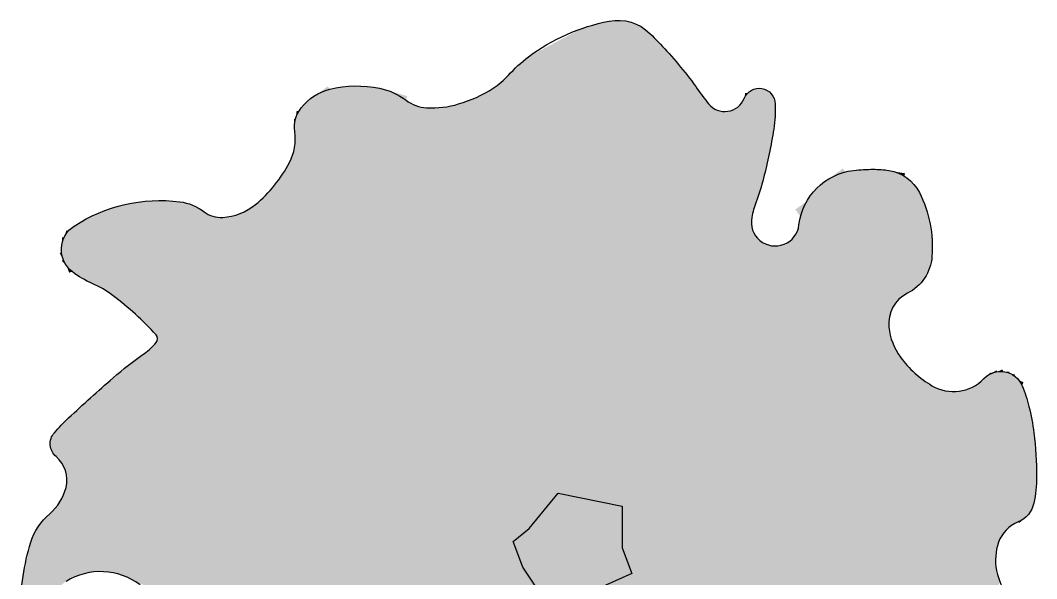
# Model space of a CAD drawing. Extents: x 130.35 to 139.86, y 215.58 to 225.15.
# Drawn here: x 130.35 to 139.34, y 220.21 to 225.15 of the extents above; entities that cross this region are included whole.
import ezdxf

# ---------------------------------------------------------------- set-up
doc = ezdxf.new("R2010")
doc.units = 0
doc.header["$LTSCALE"] = 3
doc.layers.add('ARCHI', color=3, linetype='CONTINUOUS')

msp = doc.modelspace()

# ---------------------------------------------------------------- linework, layer by layer
at = {"layer": 'ARCHI', "color": 0}
for points in [[(130.3543, 219.927, -0.075596), (130.4465, 220.5336, -0.14273), (130.6133, 220.7852, 0.157593), (130.7583, 221.0184, 0.284806), (130.6705, 221.2913, -0.416985), (130.6544, 221.5032, -0.0265), (130.7798, 221.6333, -0.009025), (131.174, 221.988, -0.026059), (131.4537, 222.2062, 0.067244), (131.5551, 222.2997, 0.374671), (131.5534, 222.3694, 0.044699), (131.174, 222.7153, 0.060672), (130.9894, 222.8232, -0.063119), (130.8123, 222.9278, -0.515851), (130.829, 223.3316, -0.177225), (131.763, 223.5464, -0.132758), (131.9782, 223.4582, 0.180849), (132.144, 223.4079, 0.15773), (132.4324, 223.5217, 0.100919), (132.733, 223.8927, 0.156168), (132.7803, 224.1683, -0.204967), (132.8369, 224.3775, -0.165785), (133.0905, 224.5413, -0.112275), (133.5298, 224.5507, -0.113016), (133.7639, 224.444, 0.151858), (133.9455, 224.3775, 0.084101), (134.229, 224.4112, 0.071373), (134.5344, 224.5507, 0.06739), (134.6686, 224.665, -0.049212), (134.8462, 224.8277, -0.113561), (135.5598, 225.1441, -0.246712), (135.9202, 225.0355, -0.015346), (136.0691, 224.8799, -0.013184), (136.2319, 224.6892, -0.018849), (136.3388, 224.5465, 0.019989), (136.4398, 224.4122, 0.571298), (136.7535, 224.4603, -0.811331), (137.0287, 224.4122, -0.047844), (137.0152, 224.1899, -0.023903), (136.9248, 223.7542, -0.025093), (136.8593, 223.5443, 0.038969), (136.8209, 223.4079, 1.039685), (137.2385, 223.3414, -0.34675), (137.7216, 223.8234, -0.029184), (137.8962, 223.8336, -0.037138), (138.0334, 223.8234, -0.244323), (138.3032, 223.6277, -0.135665), (138.4145, 223.0616, -0.262906), (138.1967, 222.7362, 0.310698), (138.0334, 222.4382, 0.133759), (138.1361, 222.1709, 0.101234), (138.4145, 221.9188, 0.348582), (138.8732, 221.9818, -0.540859), (139.2113, 221.9188, -0.037486), (139.272, 221.7356, -0.030587), (139.3152, 221.5032, -0.030699), (139.3392, 221.1128, -0.051359), (139.3152, 220.8799, -0.250835), (139.1759, 220.7134, 0.215106), (139.0034, 220.5336, 0.135386), (138.9855, 220.2847, 0.113247), (139.1073, 220.0141, 0.203782)], [(131.4125, 220.1578, 0.308381), (130.7583, 220.1873, 0.334898)]]:
    msp.add_lwpolyline(points, format="xyb", dxfattribs=at)
msp.add_lwpolyline([(135.1079, 220.9671), (135.676, 220.8536), (135.676, 220.4844), (135.7612, 220.2573), (135.5055, 220.1437), (135.3635, 219.9733), (135.0226, 219.9733), (134.7954, 220.3141), (134.7102, 220.5412), (134.8522, 220.6548), (135.1079, 220.9671)], close=True, dxfattribs=at)
for points in [[(136.4572, 224.3936), (135.5598, 225.1441), (135.3069, 225.075)], [(136.4572, 224.3936), (135.6153, 225.1509), (135.5598, 225.1441)], [(136.4572, 224.3936), (135.6712, 225.15), (135.6153, 225.1509)], [(136.4572, 224.3936), (135.7264, 225.1414), (135.6712, 225.15)], [(136.4572, 224.3936), (136.4398, 224.4122), (135.7264, 225.1414)], [(136.4398, 224.4122), (135.7799, 225.1252), (135.7264, 225.1414)], [(136.4398, 224.4122), (135.8306, 225.1019), (135.7799, 225.1252)], [(136.8289, 223.296), (135.3069, 225.075), (134.8462, 224.8277)], [(135.3069, 225.075), (134.8462, 224.8277), (134.8462, 224.8277)], [(136.8289, 223.296), (136.4572, 224.3936), (135.3069, 225.075)], [(136.4398, 224.4122), (135.8777, 225.0718), (135.8306, 225.1019)], [(136.4398, 224.4122), (135.9202, 225.0355), (135.8777, 225.0718)], [(136.4398, 224.4122), (135.9958, 224.9588), (135.9202, 225.0355)], [(136.4398, 224.4122), (136.0691, 224.8799), (135.9958, 224.9588)], [(136.4398, 224.4122), (136.3879, 224.4783), (136.0691, 224.8799)], [(136.3879, 224.4783), (136.1518, 224.7856), (136.0691, 224.8799)], [(136.893, 223.2039), (134.8462, 224.8277), (134.6054, 224.6033)], [(134.8462, 224.8277), (134.6686, 224.665), (134.6054, 224.6033)], [(134.8462, 224.8277), (134.6686, 224.665), (134.6686, 224.665)], [(136.893, 223.2039), (136.8724, 223.2235), (134.8462, 224.8277)], [(136.8724, 223.2235), (136.8547, 223.2456), (134.8462, 224.8277)], [(136.8547, 223.2456), (136.8401, 223.27), (134.8462, 224.8277)], [(136.8401, 223.27), (136.8289, 223.296), (134.8462, 224.8277)], [(136.3879, 224.4783), (136.2319, 224.6892), (136.1518, 224.7856)], [(136.3879, 224.4783), (136.3388, 224.5465), (136.2319, 224.6892)], [(136.3388, 224.5465), (136.3457, 224.5523), (136.2319, 224.6892)], [(136.893, 223.2039), (134.6054, 224.6033), (134.5344, 224.5507)], [(133.9455, 224.3775), (132.9765, 224.4963), (132.8781, 224.4231)], [(132.9765, 224.4963), (132.8781, 224.4231), (132.8781, 224.4231)], [(133.0905, 224.5413), (133.0715, 224.5669), (132.9765, 224.4963)], [(133.8968, 224.3836), (133.0905, 224.5413), (132.9765, 224.4963)], [(133.9455, 224.3775), (133.8968, 224.3836), (132.9765, 224.4963)], [(133.8968, 224.3836), (133.2359, 224.5663), (133.0905, 224.5413)], [(133.8496, 224.397), (133.3834, 224.5695), (133.2359, 224.5663)], [(133.8968, 224.3836), (133.8496, 224.397), (133.2359, 224.5663)], [(133.8496, 224.397), (133.805, 224.4173), (133.3834, 224.5695)], [(133.805, 224.4173), (133.5298, 224.5507), (133.3834, 224.5695)], [(133.805, 224.4173), (133.6129, 224.527), (133.5298, 224.5507)], [(133.805, 224.4173), (133.7639, 224.444), (133.6129, 224.527)], [(133.7639, 224.444), (133.7744, 224.481), (133.6129, 224.527)], [(138.4145, 221.9188), (134.5344, 224.5507), (134.3867, 224.47)], [(138.4145, 221.9188), (138.3106, 221.9901), (134.5344, 224.5507)], [(138.3106, 221.9901), (136.893, 223.2039), (134.5344, 224.5507)], [(136.7855, 224.5086), (136.7605, 224.5074), (136.7619, 224.4778)], [(136.8173, 223.3514), (136.7855, 224.5086), (136.7619, 224.4778)], [(136.8172, 223.3798), (136.8002, 224.5213), (136.7855, 224.5086)], [(136.8173, 223.3514), (136.8172, 223.3798), (136.7855, 224.5086)], [(136.8172, 223.3798), (136.8165, 224.5319), (136.8002, 224.5213)], [(136.8172, 223.3798), (136.8341, 224.5402), (136.8165, 224.5319)], [(136.8172, 223.3798), (136.8913, 224.5499), (136.8719, 224.5493)], [(136.8172, 223.3798), (136.9106, 224.5479), (136.8913, 224.5499)], [(136.8172, 223.3798), (136.8719, 224.5493), (136.8527, 224.546)], [(136.8172, 223.3798), (136.9295, 224.5432), (136.9106, 224.5479)], [(136.8172, 223.3798), (136.8527, 224.546), (136.8341, 224.5402)], [(136.8172, 223.3798), (136.9476, 224.536), (136.9295, 224.5432)], [(136.8172, 223.3798), (136.9645, 224.5265), (136.9476, 224.536)], [(136.8172, 223.3798), (136.8209, 223.4079), (136.9645, 224.5265)], [(136.8209, 223.4079), (136.98, 224.5147), (136.9645, 224.5265)], [(136.8209, 223.4079), (136.9937, 224.5009), (136.98, 224.5147)], [(136.8209, 223.4079), (137.0055, 224.4854), (136.9937, 224.5009)], [(136.8209, 223.4079), (137.015, 224.4685), (137.0055, 224.4854)], [(138.4145, 221.9188), (134.229, 224.4112), (132.5489, 223.6315)], [(134.229, 224.4112), (132.6497, 223.7559), (132.5489, 223.6315)], [(134.229, 224.4112), (132.733, 223.8927), (132.6497, 223.7559)], [(134.229, 224.4112), (132.7608, 223.958), (132.733, 223.8927)], [(134.229, 224.4112), (132.7781, 224.0268), (132.7608, 223.958)], [(134.229, 224.4112), (132.7847, 224.0975), (132.7781, 224.0268)], [(134.229, 224.4112), (134.0887, 224.3824), (132.7847, 224.0975)], [(133.9455, 224.3775), (132.8781, 224.4231), (132.8159, 224.3469)], [(132.8781, 224.4231), (132.8369, 224.3775), (132.8159, 224.3469)], [(138.4145, 221.9188), (134.3867, 224.47), (134.229, 224.4112)], [(136.8289, 223.296), (136.4771, 224.3776), (136.4572, 224.3936)], [(136.8173, 223.3514), (136.7114, 224.3971), (136.692, 224.3805)], [(136.8173, 223.3514), (136.7283, 224.4161), (136.7114, 224.3971)], [(136.8173, 223.3514), (136.7424, 224.4373), (136.7283, 224.4161)], [(136.8173, 223.3514), (136.7535, 224.4603), (136.7424, 224.4373)], [(136.8173, 223.3514), (136.7619, 224.4778), (136.7535, 224.4603)], [(136.8209, 223.4079), (137.0221, 224.4504), (137.015, 224.4685)], [(136.8209, 223.4079), (137.0267, 224.4315), (137.0221, 224.4504)], [(136.8209, 223.4079), (137.0287, 224.4122), (137.0267, 224.4315)], [(136.8209, 223.4079), (137.0273, 224.3007), (137.0287, 224.4122)], [(134.0887, 224.3824), (132.7776, 224.2053), (132.7803, 224.1683)], [(134.0887, 224.3824), (133.9455, 224.3775), (132.7776, 224.2053)], [(133.9455, 224.3775), (132.7871, 224.2787), (132.7776, 224.2053)], [(134.0887, 224.3824), (132.7803, 224.1683), (132.7847, 224.0975)], [(133.9455, 224.3775), (132.8159, 224.3469), (132.7871, 224.2787)], [(132.8159, 224.3469), (132.7964, 224.3495), (132.7871, 224.2787)], [(136.8289, 223.296), (136.4989, 224.3645), (136.4771, 224.3776)], [(136.8289, 223.296), (136.5224, 224.3545), (136.4989, 224.3645)], [(136.8289, 223.296), (136.8213, 223.3233), (136.5224, 224.3545)], [(136.8213, 223.3233), (136.547, 224.3479), (136.5224, 224.3545)], [(136.8213, 223.3233), (136.5723, 224.3447), (136.547, 224.3479)], [(136.8213, 223.3233), (136.5977, 224.3451), (136.5723, 224.3447)], [(136.8213, 223.3233), (136.6229, 224.349), (136.5977, 224.3451)], [(136.8213, 223.3233), (136.6473, 224.3563), (136.6229, 224.349)], [(136.8213, 223.3233), (136.6705, 224.3669), (136.6473, 224.3563)], [(136.8173, 223.3514), (136.692, 224.3805), (136.6705, 224.3669)], [(136.8213, 223.3233), (136.8173, 223.3514), (136.6705, 224.3669)], [(132.7871, 224.2787), (132.7734, 224.2779), (132.7776, 224.2053)], [(136.8209, 223.4079), (136.8374, 223.4768), (137.0273, 224.3007)], [(136.8374, 223.4768), (137.0152, 224.1899), (137.0273, 224.3007)], [(136.8374, 223.4768), (136.9752, 223.971), (137.0152, 224.1899)], [(136.8374, 223.4768), (136.9248, 223.7542), (136.9752, 223.971)], [(137.6493, 223.81), (137.6258, 223.8408), (137.5132, 223.7551)], [(138.0455, 222.3669), (137.6493, 223.81), (137.5132, 223.7551)], [(138.0334, 222.4382), (137.8088, 223.8311), (137.6493, 223.81)], [(137.8088, 223.8311), (137.7216, 223.8234), (137.6493, 223.81)], [(138.0455, 222.3669), (138.0334, 222.4382), (137.6493, 223.81)], [(137.965, 223.8311), (137.8962, 223.8336), (137.8088, 223.8311)], [(138.0334, 222.4382), (137.965, 223.8311), (137.8088, 223.8311)], [(138.0334, 222.4382), (138.032, 222.4783), (137.965, 223.8311)], [(138.032, 222.4783), (138.0817, 223.8128), (137.965, 223.8311)], [(138.0817, 223.8128), (138.0334, 223.8234), (137.965, 223.8311)], [(138.032, 222.4783), (138.036, 222.5182), (138.0817, 223.8128)], [(138.036, 222.5182), (138.1717, 223.7724), (138.0817, 223.8128)], [(138.036, 222.5182), (138.2117, 223.7433), (138.1717, 223.7724)], [(138.1717, 223.7724), (138.1757, 223.7981), (138.0817, 223.8128)], [(136.8374, 223.4768), (136.8593, 223.5443), (136.9248, 223.7542)], [(136.8593, 223.5443), (136.9248, 223.7542), (136.9248, 223.7542)], [(138.0669, 222.2977), (137.5132, 223.7551), (137.3965, 223.6662)], [(137.5132, 223.7551), (137.3965, 223.6662), (137.3965, 223.6662)], [(138.0669, 222.2977), (138.0455, 222.3669), (137.5132, 223.7551)], [(138.036, 222.5182), (138.2474, 223.7091), (138.2117, 223.7433)], [(138.036, 222.5182), (138.2781, 223.6703), (138.2474, 223.7091)], [(132.5489, 223.6315), (131.5581, 222.3634), (131.5619, 222.3569)], [(132.5489, 223.6315), (132.4324, 223.5217), (131.5581, 222.3634)], [(132.5489, 223.6315), (131.5619, 222.3569), (131.5647, 222.3498)], [(138.5062, 221.88), (132.5489, 223.6315), (131.5647, 222.3498)], [(138.5062, 221.88), (138.459, 221.8963), (132.5489, 223.6315)], [(138.459, 221.8963), (138.4145, 221.9188), (132.5489, 223.6315)], [(138.0973, 222.232), (137.3965, 223.6662), (137.3073, 223.5496)], [(137.3965, 223.6662), (137.3965, 223.6662), (137.3073, 223.5496)], [(138.0973, 222.232), (138.0669, 222.2977), (137.3965, 223.6662)], [(138.036, 222.5182), (138.0453, 222.5573), (138.2781, 223.6703)], [(138.0453, 222.5573), (138.3032, 223.6277), (138.2781, 223.6703)], [(138.0453, 222.5573), (138.3595, 223.4931), (138.3032, 223.6277)], [(132.1087, 223.4082), (131.1825, 223.4965), (131, 223.4265)], [(132.0737, 223.4135), (131.373, 223.5403), (131.1825, 223.4965)], [(132.1087, 223.4082), (132.0737, 223.4135), (131.1825, 223.4965)], [(132.4324, 223.5217), (131.3714, 222.5508), (131.5534, 222.3694)], [(132.4324, 223.5217), (132.3679, 223.4766), (131.3714, 222.5508)], [(132.0737, 223.4135), (131.5678, 223.5571), (131.373, 223.5403)], [(132.4324, 223.5217), (131.5534, 222.3694), (131.5581, 222.3634)], [(132.0737, 223.4135), (132.0398, 223.4238), (131.5678, 223.5571)], [(132.0398, 223.4238), (131.763, 223.5464), (131.5678, 223.5571)], [(132.0398, 223.4238), (132.0078, 223.4388), (131.763, 223.5464)], [(132.0078, 223.4388), (131.8207, 223.5353), (131.763, 223.5464)], [(132.0078, 223.4388), (131.8765, 223.5166), (131.8207, 223.5353)], [(132.0078, 223.4388), (131.9782, 223.4582), (131.8765, 223.5166)], [(131.9782, 223.4582), (131.9756, 223.4523), (131.8765, 223.5166)], [(137.3073, 223.5496), (137.2064, 223.4778), (137.252, 223.4137)], [(138.0973, 222.232), (137.3073, 223.5496), (137.252, 223.4137)], [(138.0453, 222.5573), (138.0597, 222.5947), (138.3595, 223.4931)], [(138.0597, 222.5947), (138.3972, 223.3522), (138.3595, 223.4931)], [(132.222, 223.419), (130.7174, 223.1003), (130.7328, 223.0348)], [(132.222, 223.419), (130.7202, 223.1675), (130.7174, 223.1003)], [(132.222, 223.419), (132.144, 223.4079), (130.7202, 223.1675)], [(132.144, 223.4079), (130.741, 223.2315), (130.7202, 223.1675)], [(132.222, 223.419), (130.7328, 223.0348), (130.7652, 222.9759)], [(132.144, 223.4079), (130.7781, 223.2876), (130.741, 223.2315)], [(132.222, 223.419), (130.7652, 222.9759), (130.8123, 222.9278)], [(132.144, 223.4079), (130.829, 223.3316), (130.7781, 223.2876)], [(132.2972, 223.442), (130.8123, 222.9278), (130.9894, 222.8232)], [(132.2972, 223.442), (132.222, 223.419), (130.8123, 222.9278)], [(132.1087, 223.4082), (131, 223.4265), (130.829, 223.3316)], [(132.144, 223.4079), (132.1087, 223.4082), (130.829, 223.3316)], [(132.2972, 223.442), (130.9894, 222.8232), (131.085, 222.7748)], [(132.3679, 223.4766), (131.085, 222.7748), (131.174, 222.7153)], [(132.3679, 223.4766), (132.2972, 223.442), (131.085, 222.7748)], [(132.3679, 223.4766), (131.174, 222.7153), (131.3714, 222.5508)], [(138.1361, 222.1709), (137.252, 223.4137), (137.2385, 223.3414)], [(138.1361, 222.1709), (138.0973, 222.232), (137.252, 223.4137)], [(130.829, 223.3316), (130.7781, 223.2876), (130.7781, 223.2876)], [(138.1361, 222.1709), (137.2332, 223.3135), (137.2243, 223.2866)], [(138.1361, 222.1709), (137.2385, 223.3414), (137.2332, 223.3135)], [(138.0597, 222.5947), (138.079, 222.6299), (138.3972, 223.3522)], [(138.079, 222.6299), (138.4157, 223.2075), (138.3972, 223.3522)], [(130.741, 223.2315), (130.7229, 223.2323), (130.7202, 223.1675)], [(130.7781, 223.2876), (130.7609, 223.2932), (130.741, 223.2315)], [(138.2173, 222.0746), (137.1961, 223.2375), (137.1773, 223.2163)], [(138.2173, 222.0746), (137.2118, 223.2611), (137.1961, 223.2375)], [(138.1361, 222.1709), (137.2243, 223.2866), (137.2118, 223.2611)], [(138.2173, 222.0746), (138.1361, 222.1709), (137.2118, 223.2611)], [(130.7202, 223.1675), (130.7174, 223.1003), (130.7174, 223.1003)], [(138.3106, 221.9901), (136.9159, 223.1873), (136.893, 223.2039)], [(138.3106, 221.9901), (136.9409, 223.1739), (136.9159, 223.1873)], [(138.3106, 221.9901), (136.9675, 223.1639), (136.9409, 223.1739)], [(138.3106, 221.9901), (136.9951, 223.1576), (136.9675, 223.1639)], [(138.3106, 221.9901), (138.2173, 222.0746), (136.9951, 223.1576)], [(138.2173, 222.0746), (137.0233, 223.155), (136.9951, 223.1576)], [(138.2173, 222.0746), (137.0517, 223.1562), (137.0233, 223.155)], [(138.2173, 222.0746), (137.0796, 223.1612), (137.0517, 223.1562)], [(138.2173, 222.0746), (137.1066, 223.1699), (137.0796, 223.1612)], [(138.2173, 222.0746), (137.1322, 223.1822), (137.1066, 223.1699)], [(138.2173, 222.0746), (137.1559, 223.1977), (137.1322, 223.1822)], [(138.2173, 222.0746), (137.1773, 223.2163), (137.1559, 223.1977)], [(138.079, 222.6299), (138.1028, 222.6621), (138.4157, 223.2075)], [(138.1028, 222.6621), (138.4145, 223.0616), (138.4157, 223.2075)], [(130.7174, 223.1003), (130.7016, 223.0916), (130.7328, 223.0348)], [(138.1028, 222.6621), (138.4058, 223.0038), (138.4145, 223.0616)], [(130.7328, 223.0348), (130.7199, 223.0222), (130.7652, 222.9759)], [(130.7652, 222.9759), (130.7853, 222.9184), (130.8123, 222.9278)], [(138.1028, 222.6621), (138.1307, 222.691), (138.4058, 223.0038)], [(138.1307, 222.691), (138.3888, 222.9479), (138.4058, 223.0038)], [(130.8123, 222.9278), (130.8123, 222.9278), (130.9894, 222.8232)], [(138.1307, 222.691), (138.3637, 222.8951), (138.3888, 222.9479)], [(138.1307, 222.691), (138.1622, 222.7158), (138.3637, 222.8951)], [(138.1622, 222.7158), (138.3312, 222.8466), (138.3637, 222.8951)], [(138.1622, 222.7158), (138.292, 222.8033), (138.3312, 222.8466)], [(138.1622, 222.7158), (138.2468, 222.7663), (138.292, 222.8033)], [(138.1622, 222.7158), (138.1967, 222.7362), (138.2468, 222.7663)], [(138.5552, 221.8701), (131.5669, 222.3273), (131.2045, 220.2567)], [(131.5669, 222.3273), (131.5655, 222.3198), (131.2045, 220.2567)], [(138.5062, 221.88), (131.5647, 222.3498), (131.5666, 222.3424)], [(138.5552, 221.8701), (131.5666, 222.3424), (131.5673, 222.3349)], [(138.5552, 221.8701), (138.5062, 221.88), (131.5666, 222.3424)], [(138.5552, 221.8701), (131.5673, 222.3349), (131.5669, 222.3273)], [(131.563, 222.3127), (130.3652, 219.8553), (130.4465, 219.7371)], [(131.563, 222.3127), (131.5595, 222.3059), (130.3652, 219.8553)], [(131.5595, 222.3059), (130.7363, 220.9523), (130.3652, 219.8553)], [(131.563, 222.3127), (130.4465, 219.7371), (130.5027, 219.7132)], [(131.563, 222.3127), (130.5027, 219.7132), (130.6483, 220.0644)], [(131.5075, 222.2496), (130.6181, 221.4136), (130.6183, 221.3939)], [(131.5075, 222.2496), (130.6205, 221.4331), (130.6181, 221.4136)], [(131.5075, 222.2496), (130.6183, 221.3939), (130.6211, 221.3744)], [(131.5075, 222.2496), (130.6254, 221.4522), (130.6205, 221.4331)], [(131.5075, 222.2496), (130.6211, 221.3744), (130.6264, 221.3554)], [(131.5075, 222.2496), (130.6328, 221.4704), (130.6254, 221.4522)], [(131.5075, 222.2496), (130.6264, 221.3554), (130.6341, 221.3373)], [(131.5075, 222.2496), (130.6425, 221.4875), (130.6328, 221.4704)], [(131.5075, 222.2496), (130.6341, 221.3373), (130.6442, 221.3204)], [(131.5075, 222.2496), (130.6544, 221.5032), (130.6425, 221.4875)], [(131.5551, 222.2997), (130.6442, 221.3204), (130.6705, 221.2913)], [(131.5551, 222.2997), (131.5075, 222.2496), (130.6442, 221.3204)], [(131.563, 222.3127), (130.6483, 220.0644), (130.6688, 220.1008)], [(131.5075, 222.2496), (130.7154, 221.5699), (130.6544, 221.5032)], [(131.563, 222.3127), (130.6688, 220.1008), (130.6944, 220.1338)], [(131.5551, 222.2997), (130.6705, 221.2913), (130.6975, 221.2649)], [(131.563, 222.3127), (130.6944, 220.1338), (130.7244, 220.1628)], [(131.5551, 222.2997), (130.6975, 221.2649), (130.7206, 221.2351)], [(131.5075, 222.2496), (130.7798, 221.6333), (130.7154, 221.5699)], [(131.5551, 222.2997), (130.7206, 221.2351), (130.7393, 221.2023)], [(131.563, 222.3127), (130.7244, 220.1628), (130.7583, 220.1873)], [(131.5595, 222.3059), (130.7583, 221.0184), (130.7363, 220.9523)], [(131.5551, 222.2997), (130.7393, 221.2023), (130.7533, 221.1673)], [(131.5595, 222.3059), (130.7533, 221.1673), (130.7623, 221.1307)], [(131.5595, 222.3059), (131.5551, 222.2997), (130.7533, 221.1673)], [(131.563, 222.3127), (130.7583, 220.1873), (130.8266, 220.2234)], [(131.5595, 222.3059), (130.7649, 221.0555), (130.7583, 221.0184)], [(131.5595, 222.3059), (130.7623, 221.1307), (130.7662, 221.0932)], [(131.5595, 222.3059), (130.7662, 221.0932), (130.7649, 221.0555)], [(131.5075, 222.2496), (130.9753, 221.8125), (130.7798, 221.6333)], [(131.563, 222.3127), (130.8266, 220.2234), (130.899, 220.2502)], [(131.5655, 222.3198), (130.899, 220.2502), (130.9744, 220.2671)], [(131.5655, 222.3198), (131.563, 222.3127), (130.899, 220.2502)], [(131.5655, 222.3198), (130.9744, 220.2671), (131.0513, 220.2739)], [(131.5075, 222.2496), (131.4537, 222.2062), (130.9753, 221.8125)], [(131.5655, 222.3198), (131.0513, 220.2739), (131.1285, 220.2704)], [(131.5655, 222.3198), (131.1285, 220.2704), (131.2045, 220.2567)], [(131.4537, 222.2062), (131.174, 221.988), (130.9753, 221.8125)], [(131.4537, 222.2062), (131.311, 222.1008), (131.174, 221.988)], [(139.0458, 222.0438), (139.0375, 222.063), (138.9917, 222.043)], [(137.5137, 217.3476), (138.9917, 222.043), (138.7953, 221.9197)], [(137.5137, 217.3476), (137.5436, 217.3871), (138.9917, 222.043)], [(137.5436, 217.3871), (138.5217, 218.4768), (138.9917, 222.043)], [(138.5217, 218.4768), (139.184, 221.9656), (138.9917, 222.043)], [(138.5217, 218.4768), (138.5333, 218.5313), (139.184, 221.9656)], [(138.5333, 218.5313), (138.9776, 220.4103), (139.184, 221.9656)], [(138.9917, 222.043), (138.8363, 221.9481), (138.7953, 221.9197)], [(138.9917, 222.043), (138.8732, 221.9818), (138.8363, 221.9481)], [(138.9917, 222.043), (138.8932, 222.0001), (138.8732, 221.9818)], [(138.9917, 222.043), (138.9396, 222.0281), (138.8932, 222.0001)], [(138.9396, 222.0281), (138.9324, 222.0359), (138.8932, 222.0001)], [(138.9917, 222.043), (138.9843, 222.0551), (138.9396, 222.0281)], [(138.9776, 220.4103), (138.9864, 220.4728), (139.184, 221.9656)], [(138.9864, 220.4728), (139.2113, 221.9188), (139.184, 221.9656)], [(139.0983, 222.0303), (139.0458, 222.0438), (138.9917, 222.043)], [(139.184, 221.9656), (139.0983, 222.0303), (138.9917, 222.043)], [(139.0983, 222.0303), (139.0981, 222.0445), (139.0458, 222.0438)], [(139.184, 221.9656), (139.1455, 222.0037), (139.0983, 222.0303)], [(139.1455, 222.0037), (139.149, 222.0174), (139.0983, 222.0303)], [(139.184, 221.9656), (139.184, 221.9656), (139.1455, 222.0037)], [(139.2113, 221.9188), (139.2237, 221.9496), (139.184, 221.9656)], [(138.7037, 221.8804), (131.278, 220.2331), (137.5137, 217.3476)], [(138.7037, 221.8804), (138.6548, 221.8703), (131.278, 220.2331)], [(137.5137, 217.3476), (138.7953, 221.9197), (138.7508, 221.897)], [(137.5137, 217.3476), (138.7508, 221.897), (138.7037, 221.8804)], [(138.9864, 220.4728), (139.272, 221.7356), (139.2113, 221.9188)], [(139.272, 221.7356), (139.1849, 221.7492), (139.2113, 221.9188)], [(138.5552, 221.8701), (131.2045, 220.2567), (131.278, 220.2331)], [(138.6548, 221.8703), (138.605, 221.8669), (131.278, 220.2331)], [(138.605, 221.8669), (138.5552, 221.8701), (131.278, 220.2331)], [(138.9864, 220.4728), (139.0034, 220.5336), (139.272, 221.7356)], [(139.0034, 220.5336), (139.3152, 221.5032), (139.272, 221.7356)], [(139.3152, 221.5032), (139.2241, 221.5238), (139.272, 221.7356)], [(139.0034, 220.5336), (139.0205, 220.5728), (139.3152, 221.5032)], [(139.0205, 220.5728), (139.3332, 221.3084), (139.3152, 221.5032)], [(130.6442, 221.3204), (130.6425, 221.3187), (130.6705, 221.2913)], [(139.0205, 220.5728), (139.3392, 221.1128), (139.3332, 221.3084)], [(139.0205, 220.5728), (139.0429, 220.6092), (139.3392, 221.1128)], [(139.0429, 220.6092), (139.3332, 220.9957), (139.3392, 221.1128)], [(139.0429, 220.6092), (139.0703, 220.642), (139.3332, 220.9957)], [(139.0703, 220.642), (139.3152, 220.8799), (139.3332, 220.9957)], [(130.7363, 220.9523), (130.3543, 219.927), (130.357, 219.8908)], [(130.7363, 220.9523), (130.3775, 220.2338), (130.3543, 219.927)], [(130.7363, 220.9523), (130.357, 219.8908), (130.3652, 219.8553)], [(130.7363, 220.9523), (130.7042, 220.8904), (130.3775, 220.2338)], [(130.7042, 220.8904), (130.4465, 220.5336), (130.3775, 220.2338)], [(130.7042, 220.8904), (130.6629, 220.8342), (130.4465, 220.5336)], [(130.6629, 220.8342), (130.4744, 220.6048), (130.4465, 220.5336)], [(130.6629, 220.8342), (130.512, 220.6713), (130.4744, 220.6048)], [(130.6629, 220.8342), (130.6133, 220.7852), (130.512, 220.6713)], [(139.0703, 220.642), (139.102, 220.6707), (139.3152, 220.8799)], [(139.102, 220.6707), (139.3064, 220.8488), (139.3152, 220.8799)], [(139.102, 220.6707), (139.2934, 220.8193), (139.3064, 220.8488)], [(139.102, 220.6707), (139.2763, 220.7919), (139.2934, 220.8193)], [(130.6133, 220.7852), (130.6133, 220.7852), (130.512, 220.6713)], [(139.102, 220.6707), (139.1374, 220.6947), (139.2763, 220.7919)], [(139.1374, 220.6947), (139.2556, 220.7672), (139.2763, 220.7919)], [(139.1374, 220.6947), (139.2317, 220.7456), (139.2556, 220.7672)], [(139.1374, 220.6947), (139.1759, 220.7134), (139.2317, 220.7456)], [(139.1759, 220.7134), (139.1849, 220.7034), (139.2317, 220.7456)], [(138.5333, 218.5313), (138.9773, 220.3472), (138.9776, 220.4103)], [(138.5333, 218.5313), (138.9855, 220.2847), (138.9773, 220.3472)], [(138.5333, 218.5313), (139.0124, 220.1887), (138.9855, 220.2847)], [(131.278, 220.2331), (131.3478, 220.1999), (137.5137, 217.3476)]]:
    msp.add_solid(points, dxfattribs=at)

doc.saveas('drawing.dxf')
